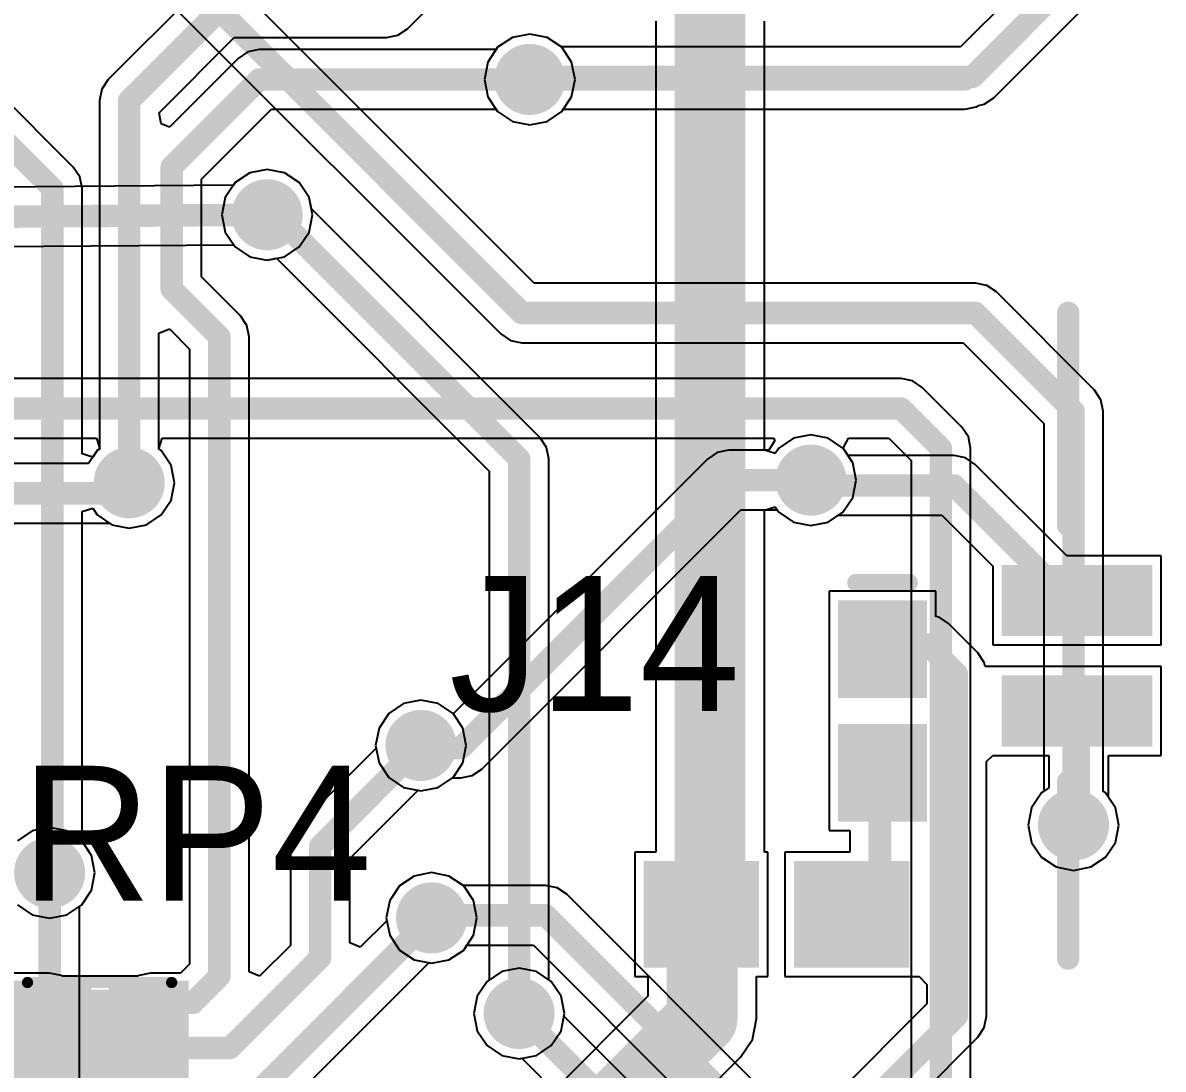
# Model space of a CAD drawing. Extents: x 60 to 151, y 116 to 276.
# Drawn here: x 128.11 to 141.01, y 163.14 to 174.97 of the extents above; entities that cross this region are included whole.
import ezdxf

# ---------------------------------------------------------------- set-up
doc = ezdxf.new("R2010")
doc.units = 0
doc.header["$MEASUREMENT"] = 0
doc.layers.get('0').update_dxf_attribs({"linetype": 'CONTINUOUS'})
for name, color, linetype in [('BOTTOMLAYER', 5, 'CONTINUOUS'), ('BOTTOMSOLDER', 6, 'CONTINUOUS'), ('MULTILAYER', 9, 'CONTINUOUS'), ('TOPLAYER', 1, 'CONTINUOUS'), ('TOPOVERLAY', 2, 'CONTINUOUS'), ('TOPPASTE', 8, 'CONTINUOUS'), ('TOPSOLDER', 216, 'CONTINUOUS'), ('VIAHOLELAYER', 16, 'CONTINUOUS')]:
    doc.layers.add(name, color=color, linetype=linetype)

# ---------------------------------------------------------------- blocks, each defined once
blk = doc.blocks.new('SMT2P___45')
at = {"layer": 'TOPLAYER'}
for points in [[(-0.3, -0.75), (0.3, -0.75), (-0.3, 0.75), (0.3, 0.75)], [(0.95, -0.75), (1.55, -0.75), (0.95, 0.75), (1.55, 0.75)], [(-3.45, -3.95), (-1.55, -3.95), (-3.45, -1.35), (-1.55, -1.35)], [(2.8, -3.95), (4.7, -3.95), (2.8, -1.35), (4.7, -1.35)]]:
    blk.add_solid(points, dxfattribs=at)
at = {"layer": 'TOPOVERLAY'}
for points, const_width in [([(-2.8, 0.1), (-0.8, 0.1)], 0.254), ([(2.1, 0.1), (4.5, 0.1)], 0.254), ([(-1.1, -3.9), (2.3, -3.9)], 0.2)]:
    blk.add_lwpolyline(points, dxfattribs=dict(at, const_width=const_width))
for points, const_width in [([(-2.864, 0.1, 1), (-2.737, 0.1, 1)], 0.127), ([(-0.864, 0.1, 1), (-0.737, 0.1, 1)], 0.127), ([(2.036, 0.1, 1), (2.163, 0.1, 1)], 0.127), ([(4.436, 0.1, 1), (4.563, 0.1, 1)], 0.127), ([(-1.15, -3.9, 1), (-1.05, -3.9, 1)], 0.1), ([(2.25, -3.9, 1), (2.35, -3.9, 1)], 0.1)]:
    blk.add_lwpolyline(points, format="xyb", close=True, dxfattribs=dict(at, const_width=const_width))
at = {"layer": 'TOPPASTE'}
for points in [[(-0.3, -0.75), (0.3, -0.75), (-0.3, 0.75), (0.3, 0.75)], [(0.95, -0.75), (1.55, -0.75), (0.95, 0.75), (1.55, 0.75)], [(-3.45, -3.95), (-1.55, -3.95), (-3.45, -1.35), (-1.55, -1.35)], [(2.8, -3.95), (4.7, -3.95), (2.8, -1.35), (4.7, -1.35)]]:
    blk.add_solid(points, dxfattribs=at)
at = {"layer": 'TOPSOLDER'}
for points in [[(-0.402, -0.852), (0.402, -0.852), (-0.402, 0.852), (0.402, 0.852)], [(0.848, -0.852), (1.652, -0.852), (0.848, 0.852), (1.652, 0.852)], [(-3.552, -4.052), (-1.448, -4.052), (-3.552, -1.248), (-1.448, -1.248)], [(2.698, -4.052), (4.802, -4.052), (2.698, -1.248), (4.802, -1.248)]]:
    blk.add_solid(points, dxfattribs=at)
blk = doc.blocks.new('SMT2P___46')
at = {"layer": 'TOPLAYER'}
for points in [[(-0.3, -0.75), (0.3, -0.75), (-0.3, 0.75), (0.3, 0.75)], [(0.95, -0.75), (1.55, -0.75), (0.95, 0.75), (1.55, 0.75)], [(-3.45, -3.95), (-1.55, -3.95), (-3.45, -1.35), (-1.55, -1.35)], [(2.8, -3.95), (4.7, -3.95), (2.8, -1.35), (4.7, -1.35)]]:
    blk.add_solid(points, dxfattribs=at)
at = {"layer": 'TOPOVERLAY'}
for points, const_width in [([(-2.8, 0.1), (-0.8, 0.1)], 0.254), ([(2.1, 0.1), (4.5, 0.1)], 0.254), ([(-1.1, -3.9), (2.3, -3.9)], 0.2)]:
    blk.add_lwpolyline(points, dxfattribs=dict(at, const_width=const_width))
for points, const_width in [([(-2.863, 0.1, 1), (-2.736, 0.1, 1)], 0.127), ([(-0.863, 0.1, 1), (-0.736, 0.1, 1)], 0.127), ([(2.037, 0.1, 1), (2.164, 0.1, 1)], 0.127), ([(4.437, 0.1, 1), (4.564, 0.1, 1)], 0.127), ([(-1.15, -3.9, 1), (-1.05, -3.9, 1)], 0.1), ([(2.25, -3.9, 1), (2.35, -3.9, 1)], 0.1)]:
    blk.add_lwpolyline(points, format="xyb", close=True, dxfattribs=dict(at, const_width=const_width))
at = {"layer": 'TOPPASTE'}
for points in [[(-0.3, -0.75), (0.3, -0.75), (-0.3, 0.75), (0.3, 0.75)], [(0.95, -0.75), (1.55, -0.75), (0.95, 0.75), (1.55, 0.75)], [(-3.45, -3.95), (-1.55, -3.95), (-3.45, -1.35), (-1.55, -1.35)], [(2.8, -3.95), (4.7, -3.95), (2.8, -1.35), (4.7, -1.35)]]:
    blk.add_solid(points, dxfattribs=at)
at = {"layer": 'TOPSOLDER'}
for points in [[(-0.402, -0.852), (0.402, -0.852), (-0.402, 0.852), (0.402, 0.852)], [(0.848, -0.852), (1.652, -0.852), (0.848, 0.852), (1.652, 0.852)], [(-3.552, -4.052), (-1.448, -4.052), (-3.552, -1.248), (-1.448, -1.248)], [(2.698, -4.052), (4.802, -4.052), (2.698, -1.248), (4.802, -1.248)]]:
    blk.add_solid(points, dxfattribs=at)
blk = doc.blocks.new('L0603_76')
at = {"layer": 'TOPLAYER'}
for points in [[(-0.25, -0.4), (-0.25, 0.4), (-1.15, -0.4), (-1.15, 0.4)], [(1.15, -0.4), (1.15, 0.4), (0.25, -0.4), (0.25, 0.4)]]:
    blk.add_solid(points, dxfattribs=at)
at = {"layer": 'TOPOVERLAY', "const_width": 0.2}
blk.add_lwpolyline([(-1.45, -0.3), (-1.45, 0.3)], dxfattribs=at)
at = {"layer": 'TOPOVERLAY', "const_width": 0.1}
for points in [[(-1.5, 0.3, 1), (-1.4, 0.3, 1)], [(-1.5, -0.3, 1), (-1.4, -0.3, 1)]]:
    blk.add_lwpolyline(points, format="xyb", close=True, dxfattribs=at)
at = {"layer": 'TOPPASTE'}
for points in [[(-0.25, -0.4), (-0.25, 0.4), (-1.15, -0.4), (-1.15, 0.4)], [(1.15, -0.4), (1.15, 0.4), (0.25, -0.4), (0.25, 0.4)]]:
    blk.add_solid(points, dxfattribs=at)
at = {"layer": 'TOPSOLDER'}
for points in [[(-0.148, -0.502), (-0.148, 0.502), (-1.252, -0.502), (-1.252, 0.502)], [(1.252, -0.502), (1.252, 0.502), (0.148, -0.502), (0.148, 0.502)]]:
    blk.add_solid(points, dxfattribs=at)
blk = doc.blocks.new('J1_0603_92')
at = {"layer": 'TOPLAYER'}
for points in [[(-0.3, -0.5), (-0.3, 0.5), (-1.4, -0.5), (-1.4, 0.5)], [(1.4, -0.5), (1.4, 0.5), (0.3, -0.5), (0.3, 0.5)]]:
    blk.add_solid(points, dxfattribs=at)
at = {"layer": 'TOPPASTE'}
for points in [[(-0.3, -0.5), (-0.3, 0.5), (-1.4, -0.5), (-1.4, 0.5)], [(1.4, -0.5), (1.4, 0.5), (0.3, -0.5), (0.3, 0.5)]]:
    blk.add_solid(points, dxfattribs=at)
at = {"layer": 'TOPSOLDER'}
for points in [[(-0.198, -0.602), (-0.198, 0.602), (-1.502, -0.602), (-1.502, 0.602)], [(1.502, -0.602), (1.502, 0.602), (0.198, -0.602), (0.198, 0.602)]]:
    blk.add_solid(points, dxfattribs=at)
blk = doc.blocks.new('RR0402_4R8__101')
at = {"layer": 'TOPLAYER'}
for points in [[(-0.35, -0.15), (0.35, -0.15), (-0.35, 0.15), (0.35, 0.15)], [(0.75, -0.15), (1.45, -0.15), (0.75, 0.15), (1.45, 0.15)], [(-0.35, -0.65), (0.35, -0.65), (-0.35, -0.35), (0.35, -0.35)], [(0.75, -0.65), (1.45, -0.65), (0.75, -0.35), (1.45, -0.35)], [(-0.35, -1.15), (0.35, -1.15), (-0.35, -0.85), (0.35, -0.85)], [(0.75, -1.15), (1.45, -1.15), (0.75, -0.85), (1.45, -0.85)], [(-0.35, -1.65), (0.35, -1.65), (-0.35, -1.35), (0.35, -1.35)], [(0.75, -1.65), (1.45, -1.65), (0.75, -1.35), (1.45, -1.35)]]:
    blk.add_solid(points, dxfattribs=at)
at = {"layer": 'TOPOVERLAY', "const_width": 0.127}
for points in [[(-0.27, 0.23), (1.36, 0.23)], [(-0.26, -1.72), (1.37, -1.72)]]:
    blk.add_lwpolyline(points, dxfattribs=at)
at = {"layer": 'TOPOVERLAY', "const_width": 0.0635}
for points in [[(-0.302, 0.23, 1), (-0.238, 0.23, 1)], [(1.328, 0.23, 1), (1.392, 0.23, 1)], [(-0.292, -1.72, 1), (-0.228, -1.72, 1)], [(1.338, -1.72, 1), (1.402, -1.72, 1)]]:
    blk.add_lwpolyline(points, format="xyb", close=True, dxfattribs=at)
at = {"layer": 'TOPOVERLAY'}
blk.add_solid([(0.41, -1.65), (0.69, -1.65), (0.41, 0.15), (0.69, 0.15)], dxfattribs=at)
at = {"layer": 'TOPPASTE'}
for points in [[(-0.35, -0.15), (0.35, -0.15), (-0.35, 0.15), (0.35, 0.15)], [(0.75, -0.15), (1.45, -0.15), (0.75, 0.15), (1.45, 0.15)], [(-0.35, -0.65), (0.35, -0.65), (-0.35, -0.35), (0.35, -0.35)], [(0.75, -0.65), (1.45, -0.65), (0.75, -0.35), (1.45, -0.35)], [(-0.35, -1.15), (0.35, -1.15), (-0.35, -0.85), (0.35, -0.85)], [(0.75, -1.15), (1.45, -1.15), (0.75, -0.85), (1.45, -0.85)], [(-0.35, -1.65), (0.35, -1.65), (-0.35, -1.35), (0.35, -1.35)], [(0.75, -1.65), (1.45, -1.65), (0.75, -1.35), (1.45, -1.35)]]:
    blk.add_solid(points, dxfattribs=at)
at = {"layer": 'TOPSOLDER'}
for points in [[(-0.452, -0.252), (0.452, -0.252), (-0.452, 0.252), (0.452, 0.252)], [(0.648, -0.252), (1.552, -0.252), (0.648, 0.252), (1.552, 0.252)], [(-0.452, -0.752), (0.452, -0.752), (-0.452, -0.248), (0.452, -0.248)], [(0.648, -0.752), (1.552, -0.752), (0.648, -0.248), (1.552, -0.248)], [(-0.452, -1.252), (0.452, -1.252), (-0.452, -0.748), (0.452, -0.748)], [(0.648, -1.252), (1.552, -1.252), (0.648, -0.748), (1.552, -0.748)], [(-0.452, -1.752), (0.452, -1.752), (-0.452, -1.248), (0.452, -1.248)], [(0.648, -1.752), (1.552, -1.752), (0.648, -1.248), (1.552, -1.248)]]:
    blk.add_solid(points, dxfattribs=at)

msp = doc.modelspace()

# ---------------------------------------------------------------- linework, layer by layer
at = {"layer": 'BOTTOMLAYER'}
for p, q in [((133.891, 172.023), (129.162, 176.752)), ((128.723, 176.239), (133.514, 171.448)), ((139.805, 175.785), (138.713, 174.693)), ((139.09, 174.118), (140.38, 175.408)), ((133.646, 174.8), (133.479, 174.689)), ((133.842, 174.839), (133.646, 174.8)), ((134.038, 174.8), (133.842, 174.839)), ((134.199, 174.693), (134.038, 174.8)), ((133.479, 174.689), (133.368, 174.522)), ((138.713, 174.693), (134.199, 174.693)), ((133.368, 174.522), (133.329, 174.326)), ((133.329, 174.326), (133.368, 174.13)), ((133.368, 174.13), (133.479, 173.963)), ((138.762, 173.989), (138.891, 174.015)), ((138.891, 174.015), (138.917, 174.032)), ((138.917, 174.032), (138.981, 174.045)), ((138.981, 174.045), (139.09, 174.118)), ((139.09, 174.118), (139.09, 174.118)), ((139.09, 174.118), (139.09, 174.118)), ((133.479, 173.963), (133.646, 173.852)), ((134.038, 173.852), (134.205, 173.963)), ((134.205, 173.963), (134.222, 173.989)), ((134.222, 173.989), (138.762, 173.989)), ((133.646, 173.852), (133.842, 173.813)), ((133.842, 173.813), (134.038, 173.852)), ((130.676, 173.27), (130.509, 173.159)), ((130.872, 173.309), (130.676, 173.27)), ((131.068, 173.27), (130.872, 173.309)), ((131.235, 173.159), (131.068, 173.27)), ((130.49, 173.13), (127.2, 173.105)), ((130.509, 173.159), (130.49, 173.13)), ((131.346, 172.992), (131.235, 173.159)), ((131.385, 172.796), (131.346, 172.992)), ((131.346, 172.6), (131.385, 172.796)), ((131.235, 172.433), (131.346, 172.6)), ((127.204, 172.432), (130.494, 172.457)), ((130.494, 172.457), (130.509, 172.433)), ((130.509, 172.433), (130.676, 172.322)), ((130.676, 172.322), (130.872, 172.283)), ((130.872, 172.283), (131.068, 172.322)), ((131.068, 172.322), (131.235, 172.433)), ((138.882, 172.023), (133.891, 172.023)), ((139.011, 171.997), (138.882, 172.023)), ((139.12, 171.924), (139.011, 171.997)), ((140.23, 170.814), (139.12, 171.924)), ((133.514, 171.448), (133.623, 171.375)), ((133.623, 171.375), (133.752, 171.349)), ((133.752, 171.349), (138.743, 171.349)), ((138.743, 171.349), (139.655, 170.437)), ((138.042, 170.943), (123.991, 170.943)), ((138.171, 170.917), (138.042, 170.943)), ((138.28, 170.844), (138.171, 170.917)), ((138.73, 170.394), (138.28, 170.844)), ((140.303, 170.705), (140.23, 170.814)), ((140.329, 170.576), (140.303, 170.705)), ((140.329, 166.276), (140.329, 170.576)), ((138.803, 170.285), (138.73, 170.394)), ((139.655, 170.437), (139.655, 166.276)), ((123.852, 170.269), (128.941, 170.269)), ((128.941, 170.269), (128.978, 170.148)), ((129.646, 170.148), (129.683, 170.269)), ((129.683, 170.269), (136.598, 170.269)), ((136.598, 170.269), (136.613, 170.242)), ((137.386, 170.157), (137.446, 170.269)), ((137.446, 170.269), (137.903, 170.269)), ((137.903, 170.269), (138.155, 170.017)), ((138.829, 170.156), (138.803, 170.285)), ((128.949, 170.129), (128.852, 169.983)), ((128.978, 170.148), (128.949, 170.129)), ((129.675, 170.129), (129.646, 170.148)), ((129.786, 169.962), (129.675, 170.129)), ((136.092, 170.133), (135.963, 170.107)), ((136.548, 170.133), (136.092, 170.133)), ((136.613, 170.242), (136.548, 170.133)), ((137.496, 169.992), (137.386, 170.157)), ((138.829, 162.315), (138.829, 170.156)), ((135.854, 170.034), (132.978, 167.158)), ((135.963, 170.107), (135.854, 170.034)), ((138.155, 170.017), (138.155, 162.176)), ((128.852, 169.983), (123.271, 169.983)), ((129.825, 169.766), (129.786, 169.962)), ((137.535, 169.796), (137.496, 169.992)), ((129.786, 169.57), (129.825, 169.766)), ((137.496, 169.6), (137.535, 169.796)), ((129.675, 169.403), (129.786, 169.57)), ((137.385, 169.433), (137.496, 169.6)), ((129.508, 169.292), (129.675, 169.403)), ((133.3, 166.528), (136.231, 169.459)), ((136.231, 169.459), (136.642, 169.459)), ((136.642, 169.459), (136.659, 169.433)), ((136.659, 169.433), (136.826, 169.322)), ((137.218, 169.322), (137.385, 169.433)), ((123.132, 169.309), (129.09, 169.309)), ((129.09, 169.309), (129.116, 169.292)), ((129.116, 169.292), (129.312, 169.253)), ((129.312, 169.253), (129.508, 169.292)), ((136.826, 169.322), (137.022, 169.283)), ((137.022, 169.283), (137.218, 169.322)), ((132.612, 167.309), (132.416, 167.27)), ((132.808, 167.27), (132.612, 167.309)), ((132.249, 167.159), (132.138, 166.992)), ((132.416, 167.27), (132.249, 167.159)), ((132.975, 167.159), (132.808, 167.27)), ((132.978, 167.158), (132.975, 167.159)), ((132.138, 166.992), (132.099, 166.796)), ((132.099, 166.796), (132.138, 166.6)), ((132.138, 166.6), (132.249, 166.433)), ((133.191, 166.455), (133.3, 166.528)), ((132.249, 166.433), (132.416, 166.322)), ((132.808, 166.322), (132.969, 166.429)), ((132.969, 166.429), (133.062, 166.429)), ((133.062, 166.429), (133.191, 166.455)), ((132.416, 166.322), (132.612, 166.283)), ((132.612, 166.283), (132.808, 166.322)), ((139.629, 166.259), (139.518, 166.092)), ((139.655, 166.276), (139.629, 166.259)), ((140.355, 166.259), (140.329, 166.276)), ((140.466, 166.092), (140.355, 166.259)), ((139.518, 166.092), (139.479, 165.896)), ((140.505, 165.896), (140.466, 166.092)), ((128.412, 165.869), (128.216, 165.83)), ((128.608, 165.83), (128.412, 165.869)), ((139.479, 165.896), (139.518, 165.7)), ((140.466, 165.7), (140.505, 165.896)), ((128.216, 165.83), (128.049, 165.719)), ((128.775, 165.719), (128.608, 165.83)), ((128.886, 165.552), (128.775, 165.719)), ((139.518, 165.7), (139.629, 165.533)), ((140.355, 165.533), (140.466, 165.7)), ((128.925, 165.356), (128.886, 165.552)), ((139.629, 165.533), (139.796, 165.422)), ((140.188, 165.422), (140.355, 165.533)), ((128.886, 165.16), (128.925, 165.356)), ((132.732, 165.359), (132.536, 165.32)), ((132.928, 165.32), (132.732, 165.359)), ((139.796, 165.422), (139.992, 165.383)), ((139.992, 165.383), (140.188, 165.422)), ((132.536, 165.32), (132.369, 165.209)), ((133.089, 165.213), (132.928, 165.32)), ((128.775, 164.993), (128.886, 165.16)), ((132.369, 165.209), (132.258, 165.042)), ((134.022, 165.213), (133.089, 165.213)), ((134.151, 165.187), (134.022, 165.213)), ((134.26, 165.114), (134.151, 165.187)), ((139.87, 159.504), (134.26, 165.114)), ((128.749, 164.976), (128.775, 164.993)), ((128.749, 161.746), (128.749, 164.976)), ((132.258, 165.042), (132.219, 164.846)), ((132.219, 164.846), (132.258, 164.65)), ((132.258, 164.65), (132.369, 164.483)), ((132.369, 164.483), (132.536, 164.372)), ((132.928, 164.372), (133.095, 164.483)), ((133.095, 164.483), (133.132, 164.539)), ((133.132, 164.539), (133.883, 164.539)), ((133.883, 164.539), (139.272, 159.15)), ((132.536, 164.372), (132.732, 164.333)), ((132.732, 164.333), (132.928, 164.372)), ((133.526, 164.24), (133.359, 164.129)), ((133.722, 164.279), (133.526, 164.24)), ((133.918, 164.24), (133.722, 164.279)), ((134.085, 164.129), (133.918, 164.24)), ((133.359, 164.129), (133.248, 163.962)), ((134.196, 163.962), (134.085, 164.129)), ((133.248, 163.962), (133.209, 163.766)), ((134.235, 163.766), (134.196, 163.962)), ((133.209, 163.766), (133.248, 163.57)), ((134.229, 163.735), (134.235, 163.766)), ((136.99, 160.974), (134.229, 163.735)), ((133.248, 163.57), (133.359, 163.403)), ((133.359, 163.403), (133.526, 163.292)), ((133.526, 163.292), (133.722, 163.253)), ((133.722, 163.253), (133.753, 163.259)), ((133.753, 163.259), (136.415, 160.597))]:
    msp.add_line(p, q, dxfattribs=at)
at = {"layer": 'BOTTOMLAYER', "const_width": 0.254}
for points in [[(128.862, 176.576), (133.752, 171.686)], [(138.852, 174.356), (140.142, 175.646)], [(133.812, 174.356), (138.852, 174.356)], [(133.842, 174.326), (138.762, 174.326)], [(126.822, 172.766), (130.872, 172.796)], [(133.752, 171.686), (138.882, 171.686)], [(138.882, 171.686), (139.992, 170.576)], [(123.852, 170.606), (138.042, 170.606)], [(138.042, 170.606), (138.492, 170.156)], [(139.992, 165.896), (139.992, 170.576)], [(138.492, 162.176), (138.492, 170.156)], [(129.192, 169.646), (129.342, 169.796)], [(133.062, 166.766), (136.092, 169.796)], [(136.092, 169.796), (137.022, 169.796)], [(123.132, 169.646), (129.192, 169.646)], [(132.612, 166.766), (133.062, 166.766)], [(128.412, 161.156), (128.412, 165.356)], [(132.732, 164.846), (132.762, 164.876)], [(132.762, 164.876), (134.022, 164.876)], [(134.022, 164.876), (139.632, 159.266)], [(133.722, 163.766), (136.752, 160.736)]]:
    msp.add_lwpolyline(points, dxfattribs=at)
at = {"layer": 'BOTTOMLAYER'}
for points, const_width in [([(133.692, 174.326, 1), (133.992, 174.326, 1)], 0.3), ([(133.749, 174.356, 1), (133.876, 174.356, 1)], 0.127), ([(133.779, 174.326, 1), (133.906, 174.326, 1)], 0.127), ([(138.699, 174.326, 1), (138.826, 174.326, 1)], 0.127), ([(138.789, 174.356, 1), (138.916, 174.356, 1)], 0.127), ([(138.789, 174.356, 1), (138.916, 174.356, 1)], 0.127), ([(130.722, 172.796, 1), (131.022, 172.796, 1)], 0.3), ([(130.808, 172.796, 1), (130.935, 172.796, 1)], 0.127), ([(133.688, 171.686, 1), (133.815, 171.686, 1)], 0.127), ([(133.688, 171.686, 1), (133.815, 171.686, 1)], 0.127), ([(138.819, 171.686, 1), (138.946, 171.686, 1)], 0.127), ([(138.819, 171.686, 1), (138.946, 171.686, 1)], 0.127), ([(137.978, 170.606, 1), (138.105, 170.606, 1)], 0.127), ([(137.978, 170.606, 1), (138.105, 170.606, 1)], 0.127), ([(139.929, 170.576, 1), (140.056, 170.576, 1)], 0.127), ([(139.929, 170.576, 1), (140.056, 170.576, 1)], 0.127), ([(138.428, 170.156, 1), (138.555, 170.156, 1)], 0.127), ([(138.428, 170.156, 1), (138.555, 170.156, 1)], 0.127), ([(129.162, 169.766, 1), (129.462, 169.766, 1)], 0.3), ([(136.872, 169.796, 1), (137.172, 169.796, 1)], 0.3), ([(129.278, 169.796, 1), (129.405, 169.796, 1)], 0.127), ([(136.028, 169.796, 1), (136.155, 169.796, 1)], 0.127), ([(136.028, 169.796, 1), (136.155, 169.796, 1)], 0.127), ([(136.958, 169.796, 1), (137.085, 169.796, 1)], 0.127), ([(129.128, 169.646, 1), (129.255, 169.646, 1)], 0.127), ([(129.128, 169.646, 1), (129.255, 169.646, 1)], 0.127), ([(132.462, 166.796, 1), (132.762, 166.796, 1)], 0.3), ([(132.549, 166.766, 1), (132.676, 166.766, 1)], 0.127), ([(132.998, 166.766, 1), (133.125, 166.766, 1)], 0.127), ([(132.998, 166.766, 1), (133.125, 166.766, 1)], 0.127), ([(139.842, 165.896, 1), (140.142, 165.896, 1)], 0.3), ([(139.929, 165.896, 1), (140.056, 165.896, 1)], 0.127), ([(128.262, 165.356, 1), (128.562, 165.356, 1)], 0.3), ([(128.349, 165.356, 1), (128.476, 165.356, 1)], 0.127), ([(132.582, 164.846, 1), (132.882, 164.846, 1)], 0.3), ([(132.669, 164.846, 1), (132.796, 164.846, 1)], 0.127), ([(132.699, 164.876, 1), (132.826, 164.876, 1)], 0.127), ([(132.699, 164.876, 1), (132.826, 164.876, 1)], 0.127), ([(133.959, 164.876, 1), (134.086, 164.876, 1)], 0.127), ([(133.959, 164.876, 1), (134.086, 164.876, 1)], 0.127), ([(133.572, 163.766, 1), (133.872, 163.766, 1)], 0.3), ([(133.659, 163.766, 1), (133.786, 163.766, 1)], 0.127)]:
    msp.add_lwpolyline(points, format="xyb", close=True, dxfattribs=dict(at, const_width=const_width))
at = {"layer": 'BOTTOMSOLDER', "const_width": 0.402}
for points in [[(133.641, 174.326, 1), (134.043, 174.326, 1)], [(130.671, 172.796, 1), (131.073, 172.796, 1)], [(129.111, 169.766, 1), (129.513, 169.766, 1)], [(136.821, 169.796, 1), (137.223, 169.796, 1)], [(132.411, 166.796, 1), (132.813, 166.796, 1)], [(139.791, 165.896, 1), (140.193, 165.896, 1)], [(128.211, 165.356, 1), (128.613, 165.356, 1)], [(132.531, 164.846, 1), (132.933, 164.846, 1)], [(133.521, 163.766, 1), (133.923, 163.766, 1)]]:
    msp.add_lwpolyline(points, format="xyb", close=True, dxfattribs=at)
at = {"layer": 'MULTILAYER', "const_width": 0.3}
for points in [[(133.692, 174.326, 1), (133.992, 174.326, 1)], [(130.722, 172.796, 1), (131.022, 172.796, 1)], [(129.162, 169.766, 1), (129.462, 169.766, 1)], [(136.872, 169.796, 1), (137.172, 169.796, 1)], [(132.462, 166.796, 1), (132.762, 166.796, 1)], [(139.842, 165.896, 1), (140.142, 165.896, 1)], [(128.262, 165.356, 1), (128.562, 165.356, 1)], [(132.582, 164.846, 1), (132.882, 164.846, 1)], [(133.572, 163.766, 1), (133.872, 163.766, 1)]]:
    msp.add_lwpolyline(points, format="xyb", close=True, dxfattribs=at)
at = {"layer": 'TOPLAYER'}
for p, q in [((132.46, 174.898), (134.74, 177.178)), ((130.124, 175.374), (129.074, 174.324)), ((132.351, 174.825), (132.46, 174.898)), ((132.46, 174.898), (132.46, 174.898)), ((132.46, 174.898), (132.46, 174.898)), ((135.267, 174.983), (135.267, 165.589)), ((136.497, 170.135), (136.497, 174.983)), ((129.65, 173.948), (130.501, 174.799)), ((130.501, 174.799), (132.222, 174.799)), ((132.222, 174.799), (132.351, 174.825)), ((133.646, 174.8), (133.479, 174.689)), ((133.842, 174.839), (133.646, 174.8)), ((134.038, 174.8), (133.842, 174.839)), ((134.205, 174.689), (134.038, 174.8)), ((130.782, 174.663), (130.653, 174.637)), ((133.462, 174.663), (130.782, 174.663)), ((133.479, 174.689), (133.462, 174.663)), ((134.316, 174.522), (134.205, 174.689)), ((130.544, 174.564), (129.766, 173.786)), ((130.653, 174.637), (130.544, 174.564)), ((134.355, 174.326), (134.316, 174.522)), ((128.68, 173.334), (127.75, 174.264)), ((129.074, 174.324), (129.001, 174.215)), ((134.316, 174.13), (134.355, 174.326)), ((129.001, 174.215), (128.975, 174.086)), ((134.205, 173.963), (134.316, 174.13)), ((128.975, 174.086), (128.975, 170.146)), ((129.675, 173.824), (129.65, 173.948)), ((130.129, 173.197), (130.921, 173.989)), ((130.921, 173.989), (133.462, 173.989)), ((133.462, 173.989), (133.479, 173.963)), ((133.479, 173.963), (133.646, 173.852)), ((134.038, 173.852), (134.205, 173.963)), ((129.766, 173.786), (129.675, 173.824)), ((133.646, 173.852), (133.842, 173.813)), ((133.842, 173.813), (134.038, 173.852)), ((128.753, 173.225), (128.68, 173.334)), ((128.779, 173.096), (128.753, 173.225)), ((130.676, 173.27), (130.509, 173.159)), ((130.872, 173.309), (130.676, 173.27)), ((131.068, 173.27), (130.872, 173.309)), ((131.235, 173.159), (131.068, 173.27)), ((128.779, 170.092), (128.779, 173.096)), ((130.129, 172.095), (130.129, 173.197)), ((130.509, 173.159), (130.398, 172.992)), ((131.346, 172.992), (131.235, 173.159)), ((130.398, 172.992), (130.359, 172.796)), ((131.372, 172.862), (131.346, 172.992)), ((133.96, 170.274), (131.372, 172.862)), ((130.359, 172.796), (130.398, 172.6)), ((130.398, 172.6), (130.509, 172.433)), ((130.509, 172.433), (130.676, 172.322)), ((130.676, 172.322), (130.872, 172.283)), ((130.872, 172.283), (130.978, 172.304)), ((130.978, 172.304), (133.385, 169.897)), ((130.57, 171.654), (130.129, 172.095)), ((130.643, 171.545), (130.57, 171.654)), ((130.669, 171.416), (130.643, 171.545)), ((129.649, 171.457), (129.766, 171.506)), ((129.649, 170.146), (129.649, 171.457)), ((129.766, 171.506), (129.995, 171.277)), ((130.669, 164.235), (130.669, 171.416)), ((129.995, 171.277), (129.995, 164.325)), ((134.033, 170.165), (133.96, 170.274)), ((136.826, 170.27), (136.659, 170.159)), ((137.022, 170.309), (136.826, 170.27)), ((137.218, 170.27), (137.022, 170.309)), ((137.385, 170.159), (137.218, 170.27)), ((128.949, 170.129), (128.9, 170.055)), ((128.975, 170.146), (128.949, 170.129)), ((129.675, 170.129), (129.649, 170.146)), ((129.786, 169.962), (129.675, 170.129)), ((134.059, 170.036), (134.033, 170.165)), ((136.619, 170.098), (136.497, 170.135)), ((136.659, 170.159), (136.619, 170.098)), ((137.442, 170.073), (137.385, 170.159)), ((128.9, 170.055), (128.779, 170.092)), ((134.059, 164.146), (134.059, 170.036)), ((138.642, 170.073), (137.442, 170.073)), ((138.771, 170.047), (138.642, 170.073)), ((138.88, 169.974), (138.771, 170.047)), ((129.825, 169.766), (129.786, 169.962)), ((133.385, 169.897), (133.385, 164.146)), ((139.915, 168.939), (138.88, 169.974)), ((129.786, 169.57), (129.825, 169.766)), ((129.675, 169.403), (129.786, 169.57)), ((136.497, 169.457), (136.619, 169.494)), ((136.619, 169.494), (136.659, 169.433)), ((128.779, 169.44), (128.9, 169.477)), ((128.779, 165.713), (128.779, 169.44)), ((128.9, 169.477), (128.949, 169.403)), ((128.949, 169.403), (129.116, 169.292)), ((129.508, 169.292), (129.675, 169.403)), ((136.497, 165.589), (136.497, 169.457)), ((136.659, 169.433), (136.826, 169.322)), ((137.218, 169.322), (137.334, 169.399)), ((137.334, 169.399), (138.503, 169.399)), ((138.503, 169.399), (139.079, 168.823)), ((129.116, 169.292), (129.312, 169.253)), ((129.312, 169.253), (129.508, 169.292)), ((136.826, 169.322), (137.022, 169.283)), ((137.022, 169.283), (137.218, 169.322)), ((140.985, 168.939), (139.915, 168.939)), ((140.985, 167.933), (140.985, 168.939)), ((139.079, 168.823), (139.079, 167.933)), ((138.435, 168.539), (137.229, 168.539)), ((137.229, 168.539), (137.229, 167.233)), ((138.435, 168.254), (138.435, 168.539)), ((138.471, 168.247), (138.435, 168.254)), ((138.58, 168.174), (138.471, 168.247)), ((138.91, 167.844), (138.58, 168.174)), ((139.079, 167.933), (140.985, 167.933)), ((138.983, 167.735), (138.91, 167.844)), ((138.992, 167.689), (138.983, 167.735)), ((139.079, 167.689), (138.992, 167.689)), ((139.098, 167.689), (139.079, 167.689)), ((139.079, 167.689), (139.079, 167.689)), ((140.985, 167.689), (139.098, 167.689)), ((139.098, 167.689), (139.098, 167.689)), ((139.098, 167.689), (139.098, 167.689)), ((140.985, 166.683), (140.985, 167.689)), ((132.612, 167.309), (132.416, 167.27)), ((132.808, 167.27), (132.612, 167.309)), ((132.249, 167.159), (132.138, 166.992)), ((132.416, 167.27), (132.249, 167.159)), ((132.975, 167.159), (132.808, 167.27)), ((133.086, 166.992), (132.975, 167.159)), ((137.229, 167.233), (137.229, 167.233)), ((137.229, 167.233), (137.229, 167.139)), ((137.229, 167.139), (137.229, 167.139)), ((137.229, 167.139), (137.229, 165.833)), ((132.138, 166.992), (132.099, 166.796)), ((133.125, 166.796), (133.086, 166.992)), ((132.099, 166.796), (132.105, 166.765)), ((133.086, 166.6), (133.125, 166.796)), ((132.105, 166.765), (131.234, 165.894)), ((139.009, 166.613), (139.079, 166.683)), ((139.079, 166.683), (139.098, 166.683)), ((139.098, 166.683), (139.098, 166.683)), ((139.098, 166.683), (139.098, 166.683)), ((139.098, 166.683), (139.715, 166.683)), ((139.715, 166.683), (139.715, 166.316)), ((140.389, 166.208), (140.389, 166.683)), ((140.389, 166.683), (140.985, 166.683)), ((132.975, 166.433), (133.086, 166.6)), ((139.009, 163.736), (139.009, 166.613)), ((132.808, 166.322), (132.975, 166.433)), ((131.809, 165.517), (132.581, 166.289)), ((132.581, 166.289), (132.612, 166.283)), ((132.612, 166.283), (132.808, 166.322)), ((139.629, 166.259), (139.518, 166.092)), ((139.715, 166.316), (139.629, 166.259)), ((140.466, 166.092), (140.389, 166.208)), ((139.518, 166.092), (139.479, 165.896)), ((140.505, 165.896), (140.466, 166.092)), ((131.234, 165.894), (131.161, 165.785)), ((139.479, 165.896), (139.518, 165.7)), ((140.466, 165.7), (140.505, 165.896)), ((131.161, 165.785), (131.135, 165.656)), ((137.229, 165.833), (137.462, 165.833)), ((137.462, 165.833), (137.462, 165.589)), ((128.886, 165.552), (128.779, 165.713)), ((131.135, 165.656), (131.135, 164.535)), ((139.518, 165.7), (139.629, 165.533)), ((140.355, 165.533), (140.466, 165.7)), ((128.925, 165.356), (128.886, 165.552)), ((131.809, 164.565), (131.809, 165.517)), ((135.267, 165.589), (135.029, 165.589)), ((135.029, 165.589), (135.029, 164.183)), ((136.535, 165.589), (136.497, 165.589)), ((136.535, 164.183), (136.535, 165.589)), ((137.462, 165.589), (136.729, 165.589)), ((136.729, 165.589), (136.729, 164.183)), ((139.629, 165.533), (139.796, 165.422)), ((140.188, 165.422), (140.355, 165.533)), ((128.886, 165.16), (128.925, 165.356)), ((132.732, 165.359), (132.536, 165.32)), ((132.928, 165.32), (132.732, 165.359)), ((139.796, 165.422), (139.992, 165.383)), ((139.992, 165.383), (140.188, 165.422)), ((132.536, 165.32), (132.369, 165.209)), ((133.095, 165.209), (132.928, 165.32)), ((128.775, 164.993), (128.886, 165.16)), ((132.369, 165.209), (132.258, 165.042)), ((133.206, 165.042), (133.095, 165.209)), ((128.049, 164.993), (128.216, 164.882)), ((128.608, 164.882), (128.775, 164.993)), ((132.258, 165.042), (132.219, 164.846)), ((133.245, 164.846), (133.206, 165.042)), ((128.216, 164.882), (128.412, 164.843)), ((128.412, 164.843), (128.608, 164.882)), ((132.219, 164.846), (132.225, 164.815)), ((133.206, 164.65), (133.245, 164.846)), ((132.225, 164.815), (131.926, 164.516)), ((133.095, 164.483), (133.206, 164.65)), ((131.135, 164.535), (130.786, 164.186)), ((131.926, 164.516), (131.809, 164.565)), ((132.928, 164.372), (133.095, 164.483)), ((129.995, 164.325), (129.893, 164.223)), ((131.202, 162.84), (132.701, 164.339)), ((132.701, 164.339), (132.732, 164.333)), ((132.732, 164.333), (132.928, 164.372)), ((128.412, 164.223), (127.299, 164.223)), ((128.541, 164.197), (128.412, 164.223)), ((128.557, 164.186), (128.541, 164.197)), ((129.423, 164.197), (129.407, 164.186)), ((129.552, 164.223), (129.423, 164.197)), ((129.893, 164.223), (129.552, 164.223)), ((130.786, 164.186), (130.669, 164.235)), ((128.932, 164.186), (128.557, 164.186)), ((129.032, 164.186), (128.932, 164.186)), ((128.932, 164.186), (128.932, 164.186)), ((129.407, 164.186), (129.032, 164.186)), ((129.032, 164.186), (129.032, 164.186)), ((129.032, 164.186), (129.032, 164.186)), ((129.032, 164.186), (129.032, 164.186)), ((133.359, 164.129), (133.248, 163.962)), ((133.385, 164.146), (133.359, 164.129)), ((134.085, 164.129), (134.059, 164.146)), ((134.196, 163.962), (134.085, 164.129)), ((135.029, 164.183), (135.177, 164.183)), ((135.177, 164.183), (135.177, 163.961)), ((136.407, 163.706), (136.407, 164.183)), ((136.407, 164.183), (136.535, 164.183)), ((136.729, 164.183), (138.235, 164.183)), ((138.235, 164.183), (138.235, 164.183)), ((138.235, 164.183), (138.246, 164.183)), ((138.246, 164.183), (138.335, 164.093)), ((138.335, 164.093), (138.335, 163.875)), ((135.177, 163.961), (131.004, 159.788)), ((133.248, 163.962), (133.209, 163.766)), ((134.235, 163.766), (134.196, 163.962)), ((138.335, 163.875), (134.813, 160.353)), ((133.209, 163.766), (133.248, 163.57)), ((134.196, 163.57), (134.235, 163.766)), ((136.36, 163.471), (136.407, 163.706)), ((138.983, 163.607), (139.009, 163.736)), ((139.009, 163.736), (139.009, 163.736)), ((133.248, 163.57), (133.359, 163.403)), ((134.085, 163.403), (134.196, 163.57)), ((138.91, 163.498), (138.983, 163.607)), ((135.19, 159.778), (138.91, 163.498)), ((136.227, 163.271), (136.36, 163.471)), ((133.359, 163.403), (133.526, 163.292)), ((133.526, 163.292), (133.722, 163.253)), ((133.722, 163.253), (133.918, 163.292)), ((133.918, 163.292), (134.085, 163.403)), ((132.027, 159.071), (136.227, 163.271))]:
    msp.add_line(p, q, dxfattribs=at)
for points, const_width in [([(135.882, 165.146), (135.882, 175.736)], 0.8), ([(129.312, 174.086), (130.362, 175.136)], 0.254), ([(129.792, 173.336), (130.782, 174.326)], 0.254), ([(130.782, 174.326), (133.842, 174.326)], 0.254), ([(127.512, 174.026), (128.442, 173.096)], 0.254), ([(129.312, 169.766), (129.312, 174.086)], 0.254), ([(129.792, 171.956), (129.792, 173.336)], 0.254), ([(128.442, 165.386), (128.442, 173.096)], 0.254), ([(130.872, 172.796), (130.962, 172.796)], 0.254), ([(130.962, 172.796), (133.722, 170.036)], 0.254), ([(129.792, 171.956), (130.332, 171.416)], 0.254), ([(130.332, 164.186), (130.332, 171.416)], 0.254), ([(133.722, 163.766), (133.722, 170.036)], 0.254), ([(137.022, 169.796), (137.082, 169.736)], 0.254), ([(137.082, 169.736), (138.642, 169.736)], 0.254), ([(138.642, 169.736), (139.992, 168.386)], 0.254), ([(139.872, 168.566), (139.962, 168.476)], 0.254), ([(137.862, 167.936), (138.342, 167.936)], 0.254), ([(138.342, 167.936), (138.672, 167.606)], 0.254), ([(138.672, 163.736), (138.672, 167.606)], 0.254), ([(140.052, 165.956), (140.052, 167.246)], 0.254), ([(131.472, 165.656), (132.612, 166.796)], 0.254), ([(137.802, 165.326), (137.802, 166.466)], 0.26), ([(139.992, 165.896), (140.052, 165.956)], 0.254), ([(131.472, 164.396), (131.472, 165.656)], 0.254), ([(128.412, 165.356), (128.442, 165.386)], 0.254), ([(135.702, 164.966), (135.882, 165.146)], 0.8), ([(137.442, 164.966), (137.802, 165.326)], 0.26), ([(135.792, 163.706), (135.792, 164.846)], 0.8), ([(130.782, 162.896), (132.732, 164.846)], 0.254), ([(130.452, 163.376), (131.472, 164.396)], 0.254), ([(130.032, 163.886), (130.332, 164.186)], 0.254), ([(131.412, 159.326), (135.792, 163.706)], 0.8), ([(126.972, 163.886), (128.412, 163.886)], 0.254), ([(129.552, 163.886), (130.032, 163.886)], 0.254), ([(134.952, 160.016), (138.672, 163.736)], 0.254), ([(127.782, 163.406), (128.432, 163.406)], 0.254), ([(129.522, 163.376), (130.452, 163.376)], 0.254)]:
    msp.add_lwpolyline(points, dxfattribs=dict(at, const_width=const_width))
for points, const_width in [([(133.692, 174.326, 1), (133.992, 174.326, 1)], 0.3), ([(130.719, 174.326, 1), (130.846, 174.326, 1)], 0.127), ([(130.719, 174.326, 1), (130.846, 174.326, 1)], 0.127), ([(133.779, 174.326, 1), (133.906, 174.326, 1)], 0.127), ([(129.248, 174.086, 1), (129.375, 174.086, 1)], 0.127), ([(129.248, 174.086, 1), (129.375, 174.086, 1)], 0.127), ([(129.729, 173.336, 1), (129.856, 173.336, 1)], 0.127), ([(129.729, 173.336, 1), (129.856, 173.336, 1)], 0.127), ([(128.379, 173.096, 1), (128.506, 173.096, 1)], 0.127), ([(128.379, 173.096, 1), (128.506, 173.096, 1)], 0.127), ([(130.722, 172.796, 1), (131.022, 172.796, 1)], 0.3), ([(130.808, 172.796, 1), (130.935, 172.796, 1)], 0.127), ([(130.898, 172.796, 1), (131.025, 172.796, 1)], 0.127), ([(130.898, 172.796, 1), (131.025, 172.796, 1)], 0.127), ([(129.729, 171.956, 1), (129.856, 171.956, 1)], 0.127), ([(129.729, 171.956, 1), (129.856, 171.956, 1)], 0.127), ([(130.268, 171.416, 1), (130.395, 171.416, 1)], 0.127), ([(130.268, 171.416, 1), (130.395, 171.416, 1)], 0.127), ([(133.659, 170.036, 1), (133.786, 170.036, 1)], 0.127), ([(133.659, 170.036, 1), (133.786, 170.036, 1)], 0.127), ([(129.162, 169.766, 1), (129.462, 169.766, 1)], 0.3), ([(136.872, 169.796, 1), (137.172, 169.796, 1)], 0.3), ([(129.248, 169.766, 1), (129.375, 169.766, 1)], 0.127), ([(136.958, 169.796, 1), (137.085, 169.796, 1)], 0.127), ([(137.018, 169.736, 1), (137.145, 169.736, 1)], 0.127), ([(137.018, 169.736, 1), (137.145, 169.736, 1)], 0.127), ([(138.579, 169.736, 1), (138.706, 169.736, 1)], 0.127), ([(138.579, 169.736, 1), (138.706, 169.736, 1)], 0.127), ([(139.809, 168.566, 1), (139.936, 168.566, 1)], 0.127), ([(139.899, 168.476, 1), (140.026, 168.476, 1)], 0.127), ([(139.929, 168.386, 1), (140.056, 168.386, 1)], 0.127), ([(137.799, 167.936, 1), (137.926, 167.936, 1)], 0.127), ([(138.278, 167.936, 1), (138.405, 167.936, 1)], 0.127), ([(138.278, 167.936, 1), (138.405, 167.936, 1)], 0.127), ([(138.609, 167.606, 1), (138.736, 167.606, 1)], 0.127), ([(138.609, 167.606, 1), (138.736, 167.606, 1)], 0.127), ([(139.989, 167.246, 1), (140.116, 167.246, 1)], 0.127), ([(132.462, 166.796, 1), (132.762, 166.796, 1)], 0.3), ([(132.549, 166.796, 1), (132.676, 166.796, 1)], 0.127), ([(137.737, 166.466, 1), (137.867, 166.466, 1)], 0.13), ([(139.842, 165.896, 1), (140.142, 165.896, 1)], 0.3), ([(139.929, 165.896, 1), (140.056, 165.896, 1)], 0.127), ([(139.989, 165.956, 1), (140.116, 165.956, 1)], 0.127), ([(139.989, 165.956, 1), (140.116, 165.956, 1)], 0.127), ([(131.409, 165.656, 1), (131.536, 165.656, 1)], 0.127), ([(131.409, 165.656, 1), (131.536, 165.656, 1)], 0.127), ([(128.262, 165.356, 1), (128.562, 165.356, 1)], 0.3), ([(128.349, 165.356, 1), (128.476, 165.356, 1)], 0.127), ([(128.379, 165.386, 1), (128.506, 165.386, 1)], 0.127), ([(128.379, 165.386, 1), (128.506, 165.386, 1)], 0.127), ([(135.682, 165.146, 1), (136.082, 165.146, 1)], 0.4), ([(135.682, 165.146, 1), (136.082, 165.146, 1)], 0.4), ([(135.502, 164.966, 1), (135.902, 164.966, 1)], 0.4), ([(137.737, 165.326, 1), (137.867, 165.326, 1)], 0.13), ([(137.737, 165.326, 1), (137.867, 165.326, 1)], 0.13), ([(135.592, 164.846, 1), (135.992, 164.846, 1)], 0.4), ([(132.582, 164.846, 1), (132.882, 164.846, 1)], 0.3), ([(137.377, 164.966, 1), (137.507, 164.966, 1)], 0.13), ([(132.669, 164.846, 1), (132.796, 164.846, 1)], 0.127), ([(131.409, 164.396, 1), (131.536, 164.396, 1)], 0.127), ([(131.409, 164.396, 1), (131.536, 164.396, 1)], 0.127), ([(130.268, 164.186, 1), (130.395, 164.186, 1)], 0.127), ([(130.268, 164.186, 1), (130.395, 164.186, 1)], 0.127), ([(133.572, 163.766, 1), (133.872, 163.766, 1)], 0.3), ([(135.592, 163.706, 1), (135.992, 163.706, 1)], 0.4), ([(135.592, 163.706, 1), (135.992, 163.706, 1)], 0.4), ([(128.349, 163.886, 1), (128.476, 163.886, 1)], 0.127), ([(129.488, 163.886, 1), (129.615, 163.886, 1)], 0.127), ([(129.969, 163.886, 1), (130.096, 163.886, 1)], 0.127), ([(129.969, 163.886, 1), (130.096, 163.886, 1)], 0.127), ([(133.659, 163.766, 1), (133.786, 163.766, 1)], 0.127), ([(138.609, 163.736, 1), (138.736, 163.736, 1)], 0.127), ([(138.609, 163.736, 1), (138.736, 163.736, 1)], 0.127), ([(128.369, 163.406, 1), (128.496, 163.406, 1)], 0.127), ([(129.458, 163.376, 1), (129.585, 163.376, 1)], 0.127), ([(130.388, 163.376, 1), (130.515, 163.376, 1)], 0.127), ([(130.388, 163.376, 1), (130.515, 163.376, 1)], 0.127)]:
    msp.add_lwpolyline(points, format="xyb", close=True, dxfattribs=dict(at, const_width=const_width))
at = {"layer": 'TOPSOLDER', "const_width": 0.402}
for points in [[(133.641, 174.326, 1), (134.043, 174.326, 1)], [(130.671, 172.796, 1), (131.073, 172.796, 1)], [(129.111, 169.766, 1), (129.513, 169.766, 1)], [(136.821, 169.796, 1), (137.223, 169.796, 1)], [(132.411, 166.796, 1), (132.813, 166.796, 1)], [(139.791, 165.896, 1), (140.193, 165.896, 1)], [(128.211, 165.356, 1), (128.613, 165.356, 1)], [(132.531, 164.846, 1), (132.933, 164.846, 1)], [(133.521, 163.766, 1), (133.923, 163.766, 1)]]:
    msp.add_lwpolyline(points, format="xyb", close=True, dxfattribs=at)
at = {"layer": 'VIAHOLELAYER', "const_width": 0.15}
for points in [[(133.767, 174.326, 1), (133.917, 174.326, 1)], [(130.797, 172.796, 1), (130.947, 172.796, 1)], [(129.237, 169.766, 1), (129.387, 169.766, 1)], [(136.947, 169.796, 1), (137.097, 169.796, 1)], [(132.537, 166.796, 1), (132.687, 166.796, 1)], [(139.917, 165.896, 1), (140.067, 165.896, 1)], [(128.337, 165.356, 1), (128.487, 165.356, 1)], [(132.657, 164.846, 1), (132.807, 164.846, 1)], [(133.647, 163.766, 1), (133.797, 163.766, 1)]]:
    msp.add_lwpolyline(points, format="xyb", close=True, dxfattribs=at)

# ---------------------------------------------------------------- block references
for name, p, rotation in [('SMT2P___45', (139.932, 178.186), 90), ('SMT2P___46', (140.032, 167.186), 90), ('L0603_76', (137.832, 167.186), 270), ('J1_0603_92', (136.632, 164.886), 180)]:
    msp.add_blockref(name, p, dxfattribs=dict(rotation=rotation))
msp.add_blockref('RR0402_4R8__101', (128.432, 163.886))

# ---------------------------------------------------------------- texts
at = {"layer": 'TOPOVERLAY'}
for s, p in [('J14', (132.932, 167.186)), ('RP4', (128.089, 165.042))]:
    msp.add_text(s, height=1.524, dxfattribs=at).set_placement(p)

doc.saveas('drawing.dxf')
